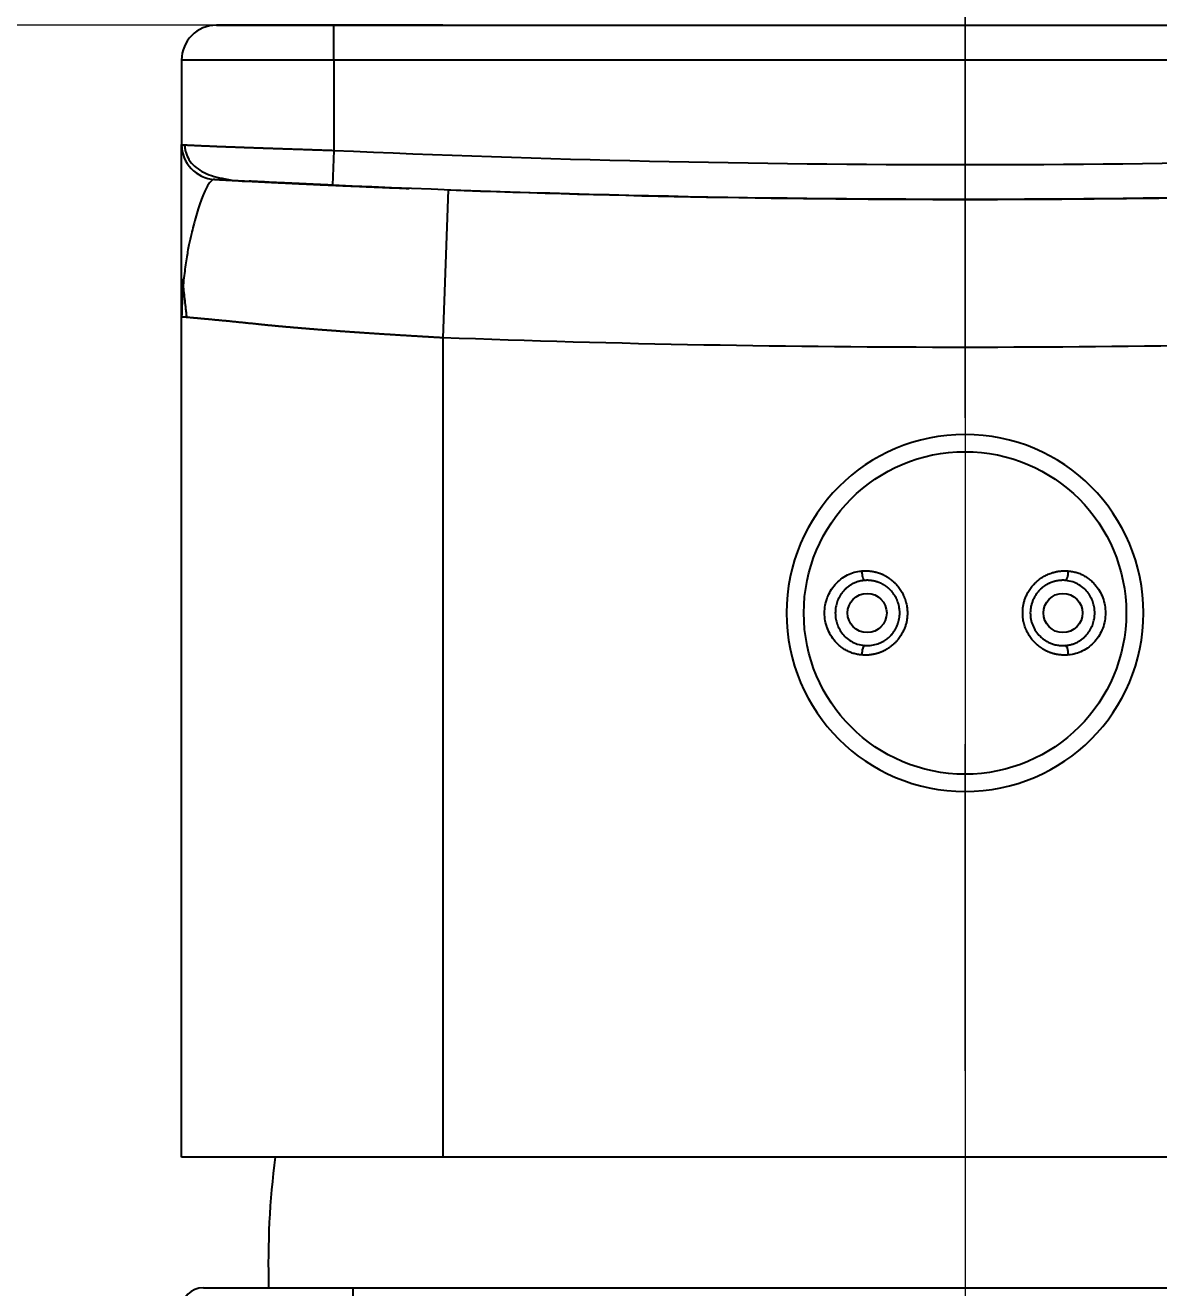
# Model space of a CAD drawing. Extents: x 1481 to 3160, y 4681 to 5260.
# Drawn here: x 1703.04 to 1729.09, y 5035.91 to 5064.91 of the extents above; entities that cross this region are included whole.
import ezdxf

# ---------------------------------------------------------------- set-up
doc = ezdxf.new("R2010")
doc.units = 0
doc.header["$LTSCALE"] = 30
doc.header["$MEASUREMENT"] = 0
doc.header["$PDMODE"] = 3
doc.header["$PDSIZE"] = -10
doc.linetypes.add('CENTER', pattern=[2, 1.25, -0.25, 0.25, -0.25])
doc.layers.get('0').update_dxf_attribs({"linetype": 'CONTINUOUS'})
doc.layers.get('DEFPOINTS').update_dxf_attribs({"linetype": 'CONTINUOUS'})
doc.layers.add('\\M+5B3DF\\M+5B4E7\\M+5CFDF', color=3, linetype='CONTINUOUS', lineweight=9)
doc.layers.add('BODY', color=7, linetype='CONTINUOUS')
doc.styles.add('Daelim Dimension', font='NanumGothic.ttf')
doc.dimstyles.new('DEFAULT', dxfattribs={"dimscale": 2, "dimtxt": 2, "dimasz": 2, "dimexe": 0, "dimexo": 2, "dimgap": 1, "dimtad": 1, "dimdec": 1, "dimzin": 9, "dimdsep": 46, "dimtxsty": 'Daelim Dimension', "dimcen": 0.5, "dimclrd": 252, "dimclre": 252, "dimclrt": 3, "dimadec": 1, "dimazin": 0, "dimtfac": 1, "dimtdec": 1, "dimtix": 1, "dimtmove": 0, "dimatfit": 3, "dimfxl": 0, "dimtolj": 1, "dimtzin": 1, "dimlwd": 9, "dimlwe": 9, "dimarcsym": 0})

# ---------------------------------------------------------------- blocks, each defined once
blk = doc.blocks.new('*D3')
at = {"color": 5, "lineweight": 9, "ltscale": 0.5}
for p, q in [((1720.637, 5064.907), (1675.443, 5064.907)), ((1677.443, 5060.907), (1677.443, 4918.907)), ((1698.137, 4914.907), (1675.443, 4914.907))]:
    blk.add_line(p, q, dxfattribs=at)
at = {"color": 5, "ltscale": 0.5}
for points in [[(1676.776, 5060.907), (1678.11, 5060.907), (1677.443, 5064.907)], [(1676.776, 4918.907), (1678.11, 4918.907), (1677.443, 4914.907)]]:
    blk.add_solid(points, dxfattribs=at)
at = {"layer": 'DEFPOINTS', "color": 0, "ltscale": 0.5}
for p in [(1724.637, 5064.907), (1677.443, 4914.907), (1702.137, 4914.907)]:
    blk.add_point(p, dxfattribs=at)
at = {"color": 7, "ltscale": 0.5, "insert": (1670.014, 4989.907), "char_height": 10, "attachment_point": 5, "rotation": 90, "style": 'Daelim Dimension'}
blk.add_mtext('\\A1;150', dxfattribs=at)

msp = doc.modelspace()

# ---------------------------------------------------------------- linework, layer by layer
at = {"layer": '\\M+5B3DF\\M+5B4E7\\M+5CFDF', "color": 0, "lineweight": -3}
for p, q in [((1712.637, 5064.907), (1707.437, 5064.907)), ((1707.437, 5064.907), (1710.137, 5064.907)), ((1707.437, 5064.907), (1707.437, 5064.907)), ((1710.137, 5064.907), (1739.137, 5064.907)), ((1710.137, 5064.107), (1710.137, 5064.907)), ((1706.637, 5064.107), (1706.637, 5062.165)), ((1710.137, 5064.107), (1706.637, 5064.107)), ((1706.637, 5064.107), (1706.637, 5064.107)), ((1739.137, 5064.107), (1710.137, 5064.107)), ((1710.137, 5064.107), (1710.137, 5062.032)), ((1710.137, 5062.032), (1710.101, 5061.233)), ((1712.761, 5061.125), (1712.637, 5057.727)), ((1706.637, 5038.907), (1706.637, 5058.207)), ((1712.637, 5057.727), (1712.637, 5038.907)), ((1712.637, 5038.907), (1706.637, 5038.907)), ((1736.637, 5038.907), (1712.637, 5038.907)), ((1707.137, 5035.907), (1710.576, 5035.907)), ((1710.576, 5035.907), (1724.637, 5035.907)), ((1724.637, 5035.907), (1738.698, 5035.907))]:
    msp.add_line(p, q, dxfattribs=at)
at = {"layer": '\\M+5B3DF\\M+5B4E7\\M+5CFDF', "color": 0, "lineweight": -3, "extrusion": (0, 0, -1)}
msp.add_circle((-1724.637, 5051.407), 4.1, dxfattribs=at)
at = {"layer": '\\M+5B3DF\\M+5B4E7\\M+5CFDF', "color": 0, "lineweight": -3}
for centre, radius in [((1724.637, 5051.407), 3.704), ((1722.387, 5051.407), 0.45), ((1726.887, 5051.407), 0.45)]:
    msp.add_circle(centre, radius, dxfattribs=at)
for centre, radius, start, end in [((1707.437, 5064.107), 0.8, 90, 180), ((1707.437, 5064.107), 0.8, 90, 180), ((1707.437, 5062.165), 0.8, 180, 266.9518), ((1724.637, 5385.157), 323.45, 267.43062, 272.56938), ((1724.637, 5385.157), 324.25, 267.9011, 272.0989), ((1727.629, 5036.466), 19, 172.6179, 181.6855), ((1707.137, 5035.407), 0.5, 90, 180)]:
    msp.add_arc(centre, radius, start, end, dxfattribs=at)
at = {"layer": '\\M+5B3DF\\M+5B4E7\\M+5CFDF', "color": 0, "lineweight": -3, "extrusion": (0, 0, -1)}
for radius, start, end in [(324.25, 267.43062, 272.56938), (327.65, 267.9011, 272.0989)]:
    msp.add_arc((-1724.637, 5385.157), radius, start, end, dxfattribs=at)
at = {"layer": '\\M+5B3DF\\M+5B4E7\\M+5CFDF', "color": 0, "lineweight": -3}
for centre, major_axis, ratio, start_param, end_param in [((1722.305, 5052.354), (0.017, -0.199), 0.21058, 4.605324, 6.283185), ((1726.969, 5052.354), (0.017, 0.199), 0.21058, 3.141593, 4.819454), ((1722.305, 5050.461), (-0.017, -0.199), 0.21058, 3.141593, 4.819454), ((1726.969, 5050.461), (-0.017, 0.199), 0.21058, 4.605324, 6.283185), ((1710.576, 5035.407), (0, 0.5), 0.017452, 0, 1.570796)]:
    msp.add_ellipse(centre, major_axis=major_axis, ratio=ratio, start_param=start_param, end_param=end_param, dxfattribs=at)
for points, knots in [([(1706.637, 5062.165), (1706.637, 5062.165), (1706.637, 5062.165), (1706.637, 5062.165), (1706.638, 5062.165), (1706.638, 5062.165), (1706.639, 5062.165), (1706.64, 5062.164), (1706.642, 5062.164), (1706.643, 5062.164), (1706.645, 5062.164), (1706.647, 5062.164), (1706.649, 5062.164), (1706.652, 5062.164), (1706.654, 5062.163), (1706.657, 5062.163), (1706.661, 5062.163), (1706.664, 5062.163), (1706.668, 5062.163), (1706.672, 5062.162), (1706.676, 5062.162), (1706.681, 5062.162), (1706.686, 5062.161), (1706.691, 5062.161), (1706.697, 5062.161), (1706.701, 5062.16), (1706.704, 5062.16), (1706.705, 5062.16)], [0, 0, 0, 0, 0.036911, 0.074181, 0.11181, 0.149797, 0.188144, 0.22685, 0.265915, 0.305338, 0.345121, 0.385263, 0.425764, 0.466623, 0.507842, 0.54942, 0.591357, 0.633653, 0.676309, 0.719323, 0.762696, 0.806429, 0.850521, 0.894971, 0.939781, 0.98495, 1, 1, 1, 1]), ([(1706.637, 5058.207), (1706.637, 5059.189), (1706.637, 5060.166), (1706.637, 5061.645), (1706.637, 5062.165), (1706.637, 5062.165)], [0, 0, 0, 0, 0.500054, 0.500054, 1, 1, 1, 1]), ([(1706.705, 5062.16), (1706.706, 5062.16), (1706.709, 5062.16), (1706.715, 5062.16), (1706.722, 5062.159), (1706.729, 5062.159), (1706.737, 5062.158), (1706.745, 5062.158), (1706.753, 5062.157), (1706.762, 5062.157), (1706.771, 5062.156), (1706.78, 5062.156), (1706.79, 5062.155), (1706.8, 5062.155), (1706.81, 5062.154), (1706.821, 5062.154), (1706.833, 5062.153), (1706.844, 5062.153), (1706.856, 5062.152), (1706.869, 5062.151), (1706.882, 5062.151), (1706.895, 5062.15), (1706.909, 5062.149), (1706.924, 5062.149), (1706.938, 5062.148), (1706.954, 5062.147), (1706.969, 5062.146), (1706.985, 5062.146), (1707.002, 5062.145), (1707.019, 5062.144), (1707.037, 5062.143), (1707.055, 5062.143), (1707.073, 5062.142), (1707.093, 5062.141), (1707.112, 5062.14), (1707.132, 5062.139), (1707.153, 5062.138), (1707.174, 5062.137), (1707.196, 5062.136), (1707.218, 5062.135), (1707.24, 5062.135), (1707.264, 5062.134), (1707.287, 5062.133), (1707.312, 5062.132), (1707.337, 5062.131), (1707.362, 5062.13), (1707.388, 5062.129), (1707.415, 5062.127), (1707.442, 5062.126), (1707.469, 5062.125), (1707.497, 5062.124), (1707.526, 5062.123), (1707.556, 5062.122), (1707.585, 5062.121), (1707.616, 5062.12), (1707.647, 5062.118), (1707.679, 5062.117), (1707.711, 5062.116), (1707.744, 5062.115), (1707.777, 5062.114), (1707.811, 5062.112), (1707.846, 5062.111), (1707.881, 5062.11), (1707.917, 5062.108), (1707.953, 5062.107), (1707.99, 5062.106), (1708.027, 5062.104), (1708.065, 5062.103), (1708.104, 5062.102), (1708.143, 5062.1), (1708.183, 5062.099), (1708.223, 5062.098), (1708.264, 5062.096), (1708.306, 5062.095), (1708.348, 5062.093), (1708.391, 5062.092), (1708.434, 5062.09), (1708.478, 5062.089), (1708.522, 5062.087), (1708.567, 5062.086), (1708.612, 5062.084), (1708.658, 5062.082), (1708.705, 5062.081), (1708.752, 5062.079), (1708.8, 5062.078), (1708.848, 5062.076), (1708.896, 5062.074), (1708.946, 5062.073), (1708.995, 5062.071), (1709.045, 5062.069), (1709.096, 5062.068), (1709.147, 5062.066), (1709.199, 5062.064), (1709.251, 5062.062), (1709.303, 5062.061), (1709.356, 5062.059), (1709.409, 5062.057), (1709.463, 5062.055), (1709.517, 5062.053), (1709.572, 5062.052), (1709.627, 5062.05), (1709.682, 5062.048), (1709.738, 5062.046), (1709.794, 5062.044), (1709.851, 5062.042), (1709.907, 5062.04), (1709.964, 5062.038), (1710.022, 5062.036), (1710.079, 5062.034), (1710.118, 5062.033), (1710.137, 5062.032)], [0, 0, 0, 0, 0.004368, 0.010944, 0.017571, 0.02425, 0.03098, 0.037762, 0.044595, 0.05148, 0.058417, 0.065404, 0.072443, 0.079534, 0.086676, 0.09387, 0.101115, 0.108412, 0.11576, 0.123159, 0.13061, 0.138113, 0.145667, 0.153272, 0.160929, 0.168638, 0.176398, 0.184209, 0.192072, 0.199987, 0.207953, 0.21597, 0.224039, 0.232159, 0.240331, 0.248555, 0.256829, 0.265156, 0.273534, 0.281963, 0.290444, 0.298976, 0.30756, 0.316195, 0.324882, 0.33362, 0.34241, 0.351252, 0.360144, 0.369089, 0.378084, 0.387132, 0.396231, 0.405381, 0.414583, 0.423836, 0.433141, 0.442497, 0.451905, 0.461364, 0.470875, 0.480437, 0.490051, 0.499716, 0.509433, 0.519202, 0.529021, 0.538893, 0.548816, 0.55879, 0.568816, 0.578893, 0.589022, 0.599202, 0.609434, 0.619718, 0.630053, 0.640439, 0.650877, 0.661366, 0.671907, 0.6825, 0.693143, 0.703839, 0.714586, 0.725384, 0.736234, 0.747136, 0.758089, 0.769093, 0.780149, 0.791257, 0.802416, 0.813626, 0.824888, 0.836202, 0.847567, 0.858983, 0.870451, 0.881971, 0.893542, 0.905165, 0.916839, 0.928564, 0.940342, 0.95217, 0.96405, 0.975982, 0.987965, 1, 1, 1, 1]), ([(1706.706, 5062.162), (1706.706, 5062.132), (1706.71, 5062.073), (1706.737, 5061.953), (1706.806, 5061.806), (1706.935, 5061.658), (1707.181, 5061.488), (1707.591, 5061.372), (1707.969, 5061.324), (1708.187, 5061.325)], [0, 0, 0, 0, 0.038381, 0.078447, 0.166437, 0.268466, 0.385885, 0.66519, 1, 1, 1, 1]), ([(1707.397, 5061.366), (1707.395, 5061.366), (1707.388, 5061.366), (1707.379, 5061.366), (1707.362, 5061.361), (1707.329, 5061.344), (1707.259, 5061.272), (1707.156, 5061.081), (1707.029, 5060.742), (1706.935, 5060.4), (1706.858, 5060.098), (1706.801, 5059.848), (1706.744, 5059.53), (1706.692, 5059.144), (1706.649, 5058.692), (1706.641, 5058.374), (1706.637, 5058.207)], [0, 0, 0, 0, 0.004064, 0.015296, 0.030993, 0.062296, 0.124672, 0.249244, 0.369542, 0.499412, 0.551454, 0.617128, 0.695558, 0.785888, 0.887458, 1, 1, 1, 1]), ([(1707.394, 5061.366), (1707.408, 5061.365), (1707.435, 5061.364), (1707.476, 5061.362), (1707.516, 5061.359), (1707.557, 5061.357), (1707.598, 5061.355), (1707.639, 5061.353), (1707.68, 5061.351), (1707.721, 5061.349), (1707.762, 5061.346), (1707.804, 5061.344), (1707.845, 5061.342), (1707.886, 5061.34), (1707.928, 5061.338), (1707.97, 5061.336), (1708.011, 5061.334), (1708.053, 5061.331), (1708.095, 5061.329), (1708.137, 5061.327), (1708.179, 5061.325), (1708.221, 5061.323), (1708.263, 5061.321), (1708.305, 5061.319), (1708.347, 5061.317), (1708.39, 5061.314), (1708.432, 5061.312), (1708.475, 5061.31), (1708.517, 5061.308), (1708.56, 5061.306), (1708.603, 5061.304), (1708.645, 5061.302), (1708.688, 5061.3), (1708.731, 5061.297), (1708.774, 5061.295), (1708.817, 5061.293), (1708.861, 5061.291), (1708.904, 5061.289), (1708.947, 5061.287), (1708.991, 5061.285), (1709.034, 5061.283), (1709.078, 5061.281), (1709.121, 5061.279), (1709.165, 5061.276), (1709.209, 5061.274), (1709.253, 5061.272), (1709.297, 5061.27), (1709.341, 5061.268), (1709.385, 5061.266), (1709.429, 5061.264), (1709.473, 5061.262), (1709.518, 5061.26), (1709.562, 5061.258), (1709.606, 5061.256), (1709.651, 5061.254), (1709.696, 5061.251), (1709.74, 5061.249), (1709.785, 5061.247), (1709.83, 5061.245), (1709.875, 5061.243), (1709.92, 5061.241), (1709.965, 5061.239), (1710.01, 5061.237), (1710.056, 5061.235), (1710.101, 5061.233), (1710.146, 5061.231), (1710.192, 5061.229), (1710.237, 5061.227), (1710.283, 5061.225), (1710.329, 5061.223), (1710.374, 5061.221), (1710.42, 5061.219), (1710.466, 5061.217), (1710.512, 5061.215), (1710.558, 5061.213), (1710.605, 5061.211), (1710.651, 5061.209), (1710.697, 5061.207), (1710.744, 5061.205), (1710.79, 5061.203), (1710.837, 5061.201), (1710.883, 5061.199), (1710.93, 5061.197), (1710.977, 5061.195), (1711.024, 5061.193), (1711.071, 5061.191), (1711.118, 5061.189), (1711.165, 5061.187), (1711.212, 5061.185), (1711.259, 5061.183), (1711.306, 5061.181), (1711.354, 5061.179), (1711.401, 5061.177), (1711.449, 5061.175), (1711.496, 5061.173), (1711.544, 5061.172), (1711.592, 5061.17), (1711.64, 5061.168), (1711.688, 5061.166), (1711.736, 5061.164), (1711.784, 5061.162), (1711.827, 5061.16), (1711.855, 5061.159), (1711.867, 5061.159)], [0, 0, 0, 0, 0.010296, 0.020576, 0.030839, 0.041088, 0.051321, 0.061538, 0.071741, 0.08193, 0.092104, 0.102263, 0.112409, 0.122542, 0.132661, 0.142767, 0.15286, 0.162941, 0.173009, 0.183065, 0.193109, 0.203142, 0.213164, 0.223175, 0.233175, 0.243164, 0.253143, 0.263113, 0.273072, 0.283023, 0.292964, 0.302896, 0.31282, 0.322735, 0.332643, 0.342543, 0.352435, 0.36232, 0.372198, 0.382069, 0.391934, 0.401793, 0.411646, 0.421494, 0.431336, 0.441173, 0.451006, 0.460834, 0.470658, 0.480478, 0.490294, 0.500108, 0.509918, 0.519725, 0.52953, 0.539333, 0.549134, 0.558933, 0.568731, 0.578528, 0.588324, 0.59812, 0.607915, 0.617711, 0.627507, 0.637304, 0.647101, 0.6569, 0.6667, 0.676502, 0.686306, 0.696113, 0.705922, 0.715734, 0.725549, 0.735367, 0.74519, 0.755016, 0.764847, 0.774682, 0.784523, 0.794368, 0.804219, 0.814076, 0.823938, 0.833807, 0.843682, 0.853564, 0.863454, 0.87335, 0.883255, 0.893167, 0.903087, 0.913016, 0.922954, 0.932901, 0.942857, 0.952822, 0.962797, 0.972783, 0.982779, 0.992785, 1, 1, 1, 1]), ([(1710.101, 5061.233), (1710.092, 5061.233), (1710.074, 5061.234), (1710.048, 5061.235), (1710.021, 5061.237), (1709.995, 5061.238), (1709.968, 5061.239), (1709.942, 5061.24), (1709.915, 5061.241), (1709.889, 5061.243), (1709.863, 5061.244), (1709.836, 5061.245), (1709.81, 5061.246), (1709.784, 5061.247), (1709.758, 5061.249), (1709.731, 5061.25), (1709.705, 5061.251), (1709.679, 5061.252), (1709.653, 5061.253), (1709.627, 5061.255), (1709.601, 5061.256), (1709.575, 5061.257), (1709.549, 5061.258), (1709.523, 5061.259), (1709.497, 5061.261), (1709.472, 5061.262), (1709.446, 5061.263), (1709.42, 5061.264), (1709.394, 5061.266), (1709.369, 5061.267), (1709.343, 5061.268), (1709.318, 5061.269), (1709.292, 5061.27), (1709.266, 5061.272), (1709.241, 5061.273), (1709.215, 5061.274), (1709.19, 5061.275), (1709.165, 5061.276), (1709.139, 5061.278), (1709.114, 5061.279), (1709.089, 5061.28), (1708.989, 5061.285), (1708.82, 5061.293), (1708.592, 5061.304), (1708.38, 5061.315), (1708.25, 5061.321), (1708.188, 5061.325)], [0, 0, 0, 0, 0.012545, 0.025075, 0.037591, 0.050094, 0.062585, 0.075065, 0.087536, 0.099999, 0.112456, 0.124906, 0.137353, 0.149796, 0.162237, 0.174678, 0.187119, 0.199563, 0.212009, 0.22446, 0.236916, 0.249379, 0.26185, 0.274331, 0.286822, 0.299324, 0.31184, 0.32437, 0.336915, 0.349477, 0.362057, 0.374655, 0.387274, 0.399915, 0.412578, 0.425265, 0.437976, 0.450714, 0.46348, 0.476273, 0.489096, 0.50195, 0.628188, 0.752484, 0.876022, 1, 1, 1, 1]), ([(1706.747, 5058.197), (1706.744, 5058.197), (1706.737, 5058.198), (1706.725, 5058.199), (1706.713, 5058.2), (1706.702, 5058.201), (1706.692, 5058.202), (1706.682, 5058.203), (1706.674, 5058.204), (1706.666, 5058.204), (1706.659, 5058.205), (1706.653, 5058.205), (1706.648, 5058.206), (1706.644, 5058.206), (1706.641, 5058.206), (1706.639, 5058.207), (1706.637, 5058.207), (1706.637, 5058.207), (1706.637, 5058.207)], [0, 0, 0, 0, 0.0405, 0.103932, 0.167441, 0.231025, 0.294686, 0.358423, 0.422236, 0.486125, 0.550091, 0.614134, 0.678253, 0.742449, 0.806721, 0.871071, 0.935497, 1, 1, 1, 1]), ([(1712.637, 5057.727), (1712.624, 5057.728), (1712.597, 5057.729), (1712.558, 5057.731), (1712.518, 5057.734), (1712.479, 5057.736), (1712.439, 5057.738), (1712.4, 5057.741), (1712.36, 5057.743), (1712.321, 5057.745), (1712.281, 5057.748), (1712.242, 5057.75), (1712.202, 5057.752), (1712.163, 5057.755), (1712.123, 5057.757), (1712.084, 5057.759), (1712.045, 5057.762), (1712.005, 5057.764), (1711.966, 5057.766), (1711.927, 5057.769), (1711.888, 5057.771), (1711.848, 5057.773), (1711.809, 5057.776), (1711.77, 5057.778), (1711.731, 5057.781), (1711.692, 5057.783), (1711.653, 5057.785), (1711.614, 5057.788), (1711.575, 5057.79), (1711.536, 5057.793), (1711.497, 5057.795), (1711.458, 5057.798), (1711.42, 5057.8), (1711.381, 5057.802), (1711.342, 5057.805), (1711.304, 5057.807), (1711.265, 5057.81), (1711.227, 5057.812), (1711.188, 5057.815), (1711.15, 5057.817), (1711.112, 5057.82), (1711.073, 5057.822), (1711.035, 5057.825), (1710.997, 5057.827), (1710.959, 5057.83), (1710.921, 5057.832), (1710.883, 5057.835), (1710.845, 5057.837), (1710.808, 5057.84), (1710.77, 5057.842), (1710.733, 5057.845), (1710.695, 5057.848), (1710.658, 5057.85), (1710.62, 5057.853), (1710.583, 5057.855), (1710.546, 5057.858), (1710.509, 5057.86), (1710.472, 5057.863), (1710.435, 5057.866), (1710.399, 5057.868), (1710.362, 5057.871), (1710.325, 5057.873), (1710.289, 5057.876), (1710.253, 5057.879), (1710.216, 5057.881), (1710.18, 5057.884), (1710.144, 5057.887), (1710.108, 5057.889), (1710.072, 5057.892), (1710.037, 5057.895), (1710.001, 5057.897), (1709.966, 5057.9), (1709.93, 5057.903), (1709.895, 5057.905), (1709.86, 5057.908), (1709.825, 5057.911), (1709.79, 5057.913), (1709.755, 5057.916), (1709.721, 5057.919), (1709.686, 5057.921), (1709.652, 5057.924), (1709.617, 5057.927), (1709.583, 5057.93), (1709.549, 5057.932), (1709.515, 5057.935), (1709.482, 5057.938), (1709.448, 5057.941), (1709.415, 5057.943), (1709.381, 5057.946), (1709.348, 5057.949), (1709.315, 5057.952), (1709.282, 5057.955), (1709.25, 5057.957), (1709.217, 5057.96), (1709.185, 5057.963), (1709.152, 5057.966), (1709.12, 5057.969), (1709.088, 5057.971), (1709.056, 5057.974), (1709.025, 5057.977), (1708.993, 5057.98), (1708.962, 5057.983), (1708.931, 5057.986), (1708.9, 5057.988), (1708.869, 5057.991), (1708.838, 5057.994), (1708.808, 5057.997), (1708.777, 5058), (1708.747, 5058.003), (1708.717, 5058.006), (1708.687, 5058.009), (1708.657, 5058.011), (1708.628, 5058.014), (1708.598, 5058.017), (1708.569, 5058.02), (1708.54, 5058.023), (1708.511, 5058.026), (1708.483, 5058.029), (1708.454, 5058.032), (1708.426, 5058.035), (1708.391, 5058.038), (1708.35, 5058.043), (1708.302, 5058.048), (1708.255, 5058.053), (1708.208, 5058.058), (1708.162, 5058.062), (1708.116, 5058.067), (1708.071, 5058.072), (1708.026, 5058.076), (1707.982, 5058.081), (1707.939, 5058.085), (1707.896, 5058.089), (1707.853, 5058.094), (1707.812, 5058.098), (1707.771, 5058.102), (1707.73, 5058.106), (1707.69, 5058.11), (1707.651, 5058.114), (1707.612, 5058.117), (1707.574, 5058.121), (1707.537, 5058.125), (1707.5, 5058.128), (1707.464, 5058.132), (1707.429, 5058.135), (1707.394, 5058.138), (1707.36, 5058.142), (1707.327, 5058.145), (1707.294, 5058.148), (1707.262, 5058.151), (1707.231, 5058.154), (1707.2, 5058.156), (1707.171, 5058.159), (1707.142, 5058.162), (1707.113, 5058.164), (1707.086, 5058.167), (1707.059, 5058.169), (1707.033, 5058.172), (1707.008, 5058.174), (1706.983, 5058.176), (1706.959, 5058.178), (1706.937, 5058.18), (1706.914, 5058.182), (1706.893, 5058.184), (1706.873, 5058.186), (1706.853, 5058.188), (1706.834, 5058.19), (1706.816, 5058.191), (1706.799, 5058.193), (1706.782, 5058.194), (1706.767, 5058.195), (1706.755, 5058.196), (1706.749, 5058.197), (1706.747, 5058.197)], [0, 0, 0, 0, 0.00478, 0.00956, 0.01434, 0.01912, 0.023901, 0.028681, 0.033461, 0.038242, 0.043022, 0.047803, 0.052584, 0.057364, 0.062145, 0.066926, 0.071707, 0.076488, 0.081269, 0.08605, 0.090831, 0.095612, 0.100394, 0.105175, 0.109956, 0.114738, 0.11952, 0.124301, 0.129083, 0.133865, 0.138647, 0.143428, 0.14821, 0.152992, 0.157775, 0.162557, 0.167339, 0.172121, 0.176904, 0.181686, 0.186469, 0.191251, 0.196034, 0.200817, 0.205599, 0.210382, 0.215165, 0.219948, 0.224731, 0.229515, 0.234298, 0.239081, 0.243864, 0.248648, 0.253431, 0.258215, 0.262998, 0.267782, 0.272566, 0.27735, 0.282134, 0.286918, 0.291702, 0.296486, 0.30127, 0.306054, 0.310839, 0.315623, 0.320408, 0.325192, 0.329977, 0.334761, 0.339546, 0.344331, 0.349116, 0.353901, 0.358686, 0.363471, 0.368256, 0.373042, 0.377827, 0.382612, 0.387398, 0.392183, 0.396969, 0.401755, 0.406541, 0.411326, 0.416112, 0.420898, 0.425684, 0.43047, 0.435257, 0.440043, 0.444829, 0.449616, 0.454402, 0.459189, 0.463976, 0.468762, 0.473549, 0.478336, 0.483123, 0.48791, 0.492697, 0.497484, 0.502272, 0.507059, 0.511846, 0.516634, 0.521421, 0.526209, 0.530997, 0.535784, 0.540572, 0.54536, 0.550148, 0.554936, 0.559725, 0.564513, 0.569301, 0.577602, 0.585912, 0.594233, 0.602564, 0.610905, 0.619255, 0.627616, 0.635987, 0.644368, 0.652759, 0.661161, 0.669572, 0.677993, 0.686425, 0.694867, 0.703319, 0.711781, 0.720253, 0.728736, 0.737229, 0.745732, 0.754245, 0.762769, 0.771302, 0.779846, 0.788401, 0.796965, 0.80554, 0.814126, 0.822721, 0.831327, 0.839944, 0.84857, 0.857207, 0.865855, 0.874512, 0.883181, 0.891859, 0.900548, 0.909248, 0.917958, 0.926678, 0.935409, 0.944151, 0.952903, 0.961665, 0.970438, 0.979221, 0.988015, 0.99682, 1, 1, 1, 1]), ([(1722.261, 5050.443), (1722.229, 5050.447), (1722.164, 5050.454), (1722.069, 5050.478), (1721.978, 5050.512), (1721.889, 5050.556), (1721.805, 5050.612), (1721.726, 5050.678), (1721.595, 5050.812), (1721.452, 5051.05), (1721.39, 5051.406), (1721.452, 5051.763), (1721.608, 5052.024), (1721.78, 5052.188), (1721.93, 5052.284), (1722.092, 5052.348), (1722.205, 5052.363), (1722.261, 5052.371)], [0, 0, 0, 0, 0.035252, 0.070186, 0.1051, 0.140302, 0.1761, 0.212786, 0.250634, 0.375059, 0.499857, 0.62489, 0.749204, 0.814766, 0.877352, 0.938546, 1, 1, 1, 1]), ([(1722.322, 5052.154), (1722.295, 5052.151), (1722.24, 5052.144), (1722.162, 5052.123), (1722.088, 5052.094), (1722.019, 5052.058), (1721.956, 5052.016), (1721.9, 5051.969), (1721.849, 5051.918), (1721.805, 5051.864), (1721.767, 5051.808), (1721.736, 5051.75), (1721.71, 5051.692), (1721.689, 5051.633), (1721.674, 5051.575), (1721.664, 5051.518), (1721.658, 5051.462), (1721.656, 5051.388), (1721.662, 5051.293), (1721.688, 5051.177), (1721.735, 5051.06), (1721.804, 5050.946), (1721.899, 5050.84), (1722.019, 5050.752), (1722.162, 5050.685), (1722.268, 5050.668), (1722.322, 5050.66)], [0, 0, 0, 0, 0.038079, 0.075268, 0.111549, 0.146908, 0.18134, 0.214842, 0.247416, 0.279068, 0.309807, 0.339645, 0.368595, 0.396671, 0.42389, 0.450267, 0.47582, 0.500565, 0.550824, 0.604357, 0.661293, 0.721752, 0.785828, 0.853575, 0.924993, 1, 1, 1, 1]), ([(1722.261, 5052.371), (1722.267, 5052.372), (1722.278, 5052.373), (1722.295, 5052.374), (1722.312, 5052.374), (1722.328, 5052.375), (1722.344, 5052.375), (1722.361, 5052.375), (1722.377, 5052.375), (1722.392, 5052.374), (1722.408, 5052.374), (1722.423, 5052.373), (1722.439, 5052.372), (1722.454, 5052.37), (1722.469, 5052.368), (1722.484, 5052.367), (1722.499, 5052.365), (1722.513, 5052.362), (1722.527, 5052.36), (1722.542, 5052.357), (1722.556, 5052.354), (1722.57, 5052.351), (1722.583, 5052.348), (1722.597, 5052.344), (1722.61, 5052.341), (1722.624, 5052.337), (1722.637, 5052.333), (1722.65, 5052.329), (1722.663, 5052.324), (1722.675, 5052.32), (1722.688, 5052.315), (1722.7, 5052.31), (1722.713, 5052.305), (1722.725, 5052.3), (1722.737, 5052.295), (1722.749, 5052.29), (1722.76, 5052.284), (1722.772, 5052.278), (1722.783, 5052.272), (1722.795, 5052.267), (1722.806, 5052.26), (1722.817, 5052.254), (1722.828, 5052.248), (1722.838, 5052.241), (1722.849, 5052.235), (1722.86, 5052.228), (1722.87, 5052.221), (1722.88, 5052.215), (1722.89, 5052.208), (1722.9, 5052.2), (1722.91, 5052.193), (1722.92, 5052.186), (1722.93, 5052.179), (1722.939, 5052.171), (1722.949, 5052.164), (1722.958, 5052.156), (1722.967, 5052.148), (1722.977, 5052.14), (1722.986, 5052.132), (1723.007, 5052.113), (1723.039, 5052.082), (1723.08, 5052.038), (1723.116, 5051.993), (1723.149, 5051.946), (1723.179, 5051.899), (1723.206, 5051.85), (1723.23, 5051.799), (1723.252, 5051.746), (1723.272, 5051.69), (1723.287, 5051.635), (1723.299, 5051.58), (1723.307, 5051.523), (1723.312, 5051.466), (1723.313, 5051.4), (1723.311, 5051.326), (1723.301, 5051.246), (1723.285, 5051.168), (1723.261, 5051.09), (1723.234, 5051.023), (1723.206, 5050.964), (1723.179, 5050.916), (1723.15, 5050.869), (1723.117, 5050.822), (1723.08, 5050.777), (1723.039, 5050.732), (1723.004, 5050.698), (1722.977, 5050.674), (1722.958, 5050.658), (1722.94, 5050.643), (1722.92, 5050.628), (1722.901, 5050.614), (1722.881, 5050.6), (1722.86, 5050.586), (1722.839, 5050.573), (1722.817, 5050.56), (1722.795, 5050.548), (1722.772, 5050.536), (1722.749, 5050.525), (1722.725, 5050.514), (1722.701, 5050.504), (1722.676, 5050.494), (1722.65, 5050.485), (1722.624, 5050.477), (1722.597, 5050.47), (1722.57, 5050.463), (1722.542, 5050.457), (1722.513, 5050.452), (1722.484, 5050.447), (1722.454, 5050.444), (1722.424, 5050.441), (1722.392, 5050.44), (1722.361, 5050.439), (1722.328, 5050.439), (1722.295, 5050.44), (1722.273, 5050.442), (1722.261, 5050.443)], [0, 0, 0, 0, 0.005346, 0.010637, 0.015873, 0.021055, 0.026185, 0.031264, 0.036293, 0.041273, 0.046205, 0.051091, 0.055931, 0.060727, 0.06548, 0.070191, 0.074861, 0.079491, 0.084082, 0.088636, 0.093152, 0.097633, 0.102079, 0.106492, 0.110872, 0.11522, 0.119537, 0.123824, 0.128083, 0.132314, 0.136517, 0.140695, 0.144847, 0.148974, 0.153079, 0.15716, 0.161219, 0.165257, 0.169275, 0.173273, 0.177252, 0.181213, 0.185157, 0.189083, 0.192994, 0.196889, 0.200769, 0.204635, 0.208488, 0.212327, 0.216154, 0.219969, 0.223772, 0.227565, 0.231347, 0.235119, 0.238882, 0.242636, 0.246381, 0.250118, 0.269378, 0.288029, 0.306153, 0.323832, 0.341151, 0.358197, 0.375059, 0.393697, 0.411719, 0.429314, 0.446693, 0.464087, 0.481742, 0.499908, 0.5252, 0.549688, 0.574052, 0.598926, 0.624861, 0.641665, 0.658671, 0.67597, 0.69365, 0.711794, 0.730485, 0.749804, 0.757271, 0.764774, 0.772316, 0.7799, 0.78753, 0.795212, 0.80295, 0.810748, 0.818612, 0.826547, 0.834558, 0.842653, 0.850837, 0.859117, 0.8675, 0.875992, 0.884601, 0.893335, 0.902201, 0.911208, 0.920363, 0.929675, 0.939153, 0.948805, 0.958641, 0.968669, 0.978898, 0.989339, 1, 1, 1, 1]), ([(1722.322, 5050.66), (1722.326, 5050.66), (1722.338, 5050.659), (1722.359, 5050.657), (1722.426, 5050.656), (1722.531, 5050.666), (1722.66, 5050.705), (1722.768, 5050.758), (1722.855, 5050.818), (1722.921, 5050.878), (1722.972, 5050.936), (1723.014, 5050.993), (1723.049, 5051.053), (1723.079, 5051.115), (1723.103, 5051.179), (1723.12, 5051.245), (1723.132, 5051.31), (1723.137, 5051.376), (1723.137, 5051.458), (1723.125, 5051.558), (1723.092, 5051.673), (1723.039, 5051.784), (1722.968, 5051.887), (1722.905, 5051.951), (1722.866, 5051.984), (1722.856, 5051.993), (1722.845, 5052.001), (1722.833, 5052.01), (1722.821, 5052.019), (1722.808, 5052.028), (1722.794, 5052.037), (1722.78, 5052.046), (1722.765, 5052.055), (1722.75, 5052.063), (1722.734, 5052.072), (1722.717, 5052.081), (1722.699, 5052.089), (1722.681, 5052.097), (1722.662, 5052.105), (1722.642, 5052.113), (1722.621, 5052.12), (1722.6, 5052.126), (1722.578, 5052.132), (1722.556, 5052.138), (1722.532, 5052.143), (1722.508, 5052.147), (1722.483, 5052.151), (1722.458, 5052.154), (1722.432, 5052.156), (1722.405, 5052.157), (1722.378, 5052.157), (1722.35, 5052.156), (1722.332, 5052.155), (1722.322, 5052.154)], [0, 0, 0, 0, 0.005004, 0.013846, 0.026525, 0.08721, 0.141897, 0.19059, 0.233294, 0.270022, 0.298538, 0.32666, 0.3544, 0.38177, 0.408782, 0.43545, 0.461787, 0.487807, 0.513525, 0.559332, 0.606462, 0.654992, 0.704992, 0.756525, 0.761731, 0.767164, 0.772825, 0.778713, 0.784829, 0.791173, 0.797744, 0.804543, 0.811569, 0.818824, 0.826306, 0.834017, 0.841955, 0.850122, 0.858516, 0.867139, 0.87599, 0.885069, 0.894376, 0.903911, 0.913675, 0.923666, 0.933886, 0.944335, 0.955011, 0.965916, 0.977049, 0.98841, 1, 1, 1, 1]), ([(1727.012, 5050.443), (1727.007, 5050.442), (1726.996, 5050.442), (1726.979, 5050.441), (1726.962, 5050.44), (1726.946, 5050.439), (1726.929, 5050.439), (1726.913, 5050.439), (1726.897, 5050.439), (1726.881, 5050.44), (1726.866, 5050.44), (1726.85, 5050.441), (1726.835, 5050.443), (1726.82, 5050.444), (1726.805, 5050.446), (1726.79, 5050.448), (1726.775, 5050.45), (1726.76, 5050.452), (1726.746, 5050.454), (1726.732, 5050.457), (1726.718, 5050.46), (1726.704, 5050.463), (1726.69, 5050.466), (1726.677, 5050.47), (1726.663, 5050.474), (1726.65, 5050.477), (1726.637, 5050.481), (1726.624, 5050.486), (1726.611, 5050.49), (1726.598, 5050.494), (1726.585, 5050.499), (1726.573, 5050.504), (1726.561, 5050.509), (1726.549, 5050.514), (1726.537, 5050.519), (1726.525, 5050.525), (1726.513, 5050.53), (1726.502, 5050.536), (1726.49, 5050.542), (1726.479, 5050.548), (1726.468, 5050.554), (1726.457, 5050.56), (1726.446, 5050.566), (1726.435, 5050.573), (1726.424, 5050.579), (1726.414, 5050.586), (1726.404, 5050.593), (1726.393, 5050.6), (1726.383, 5050.607), (1726.373, 5050.614), (1726.363, 5050.621), (1726.353, 5050.628), (1726.344, 5050.636), (1726.334, 5050.643), (1726.325, 5050.651), (1726.315, 5050.658), (1726.306, 5050.666), (1726.297, 5050.674), (1726.288, 5050.682), (1726.267, 5050.701), (1726.235, 5050.732), (1726.194, 5050.776), (1726.157, 5050.822), (1726.124, 5050.869), (1726.094, 5050.916), (1726.068, 5050.965), (1726.043, 5051.016), (1726.021, 5051.069), (1726.002, 5051.125), (1725.986, 5051.18), (1725.975, 5051.235), (1725.967, 5051.292), (1725.962, 5051.349), (1725.961, 5051.415), (1725.963, 5051.489), (1725.972, 5051.569), (1725.989, 5051.647), (1726.013, 5051.724), (1726.04, 5051.792), (1726.068, 5051.85), (1726.095, 5051.899), (1726.124, 5051.946), (1726.158, 5051.993), (1726.194, 5052.038), (1726.235, 5052.082), (1726.287, 5052.132), (1726.351, 5052.186), (1726.432, 5052.24), (1726.523, 5052.287), (1726.596, 5052.317), (1726.647, 5052.333), (1726.673, 5052.34), (1726.699, 5052.347), (1726.725, 5052.353), (1726.752, 5052.359), (1726.78, 5052.364), (1726.807, 5052.368), (1726.835, 5052.371), (1726.864, 5052.373), (1726.893, 5052.374), (1726.922, 5052.375), (1726.952, 5052.375), (1726.982, 5052.374), (1727.002, 5052.372), (1727.012, 5052.371)], [0, 0, 0, 0, 0.005356, 0.010656, 0.015901, 0.021093, 0.026232, 0.031319, 0.036356, 0.041344, 0.046285, 0.051178, 0.056026, 0.060829, 0.065589, 0.070306, 0.074982, 0.079618, 0.084215, 0.088774, 0.093296, 0.097782, 0.102233, 0.10665, 0.111034, 0.115386, 0.119707, 0.123999, 0.128261, 0.132495, 0.136701, 0.140881, 0.145036, 0.149166, 0.153272, 0.157356, 0.161417, 0.165457, 0.169476, 0.173475, 0.177455, 0.181417, 0.185361, 0.189288, 0.193199, 0.197094, 0.200975, 0.20484, 0.208692, 0.212531, 0.216357, 0.220171, 0.223974, 0.227765, 0.231546, 0.235317, 0.239078, 0.24283, 0.246574, 0.250309, 0.269611, 0.288301, 0.306461, 0.324173, 0.341522, 0.358594, 0.375481, 0.394111, 0.412134, 0.429737, 0.447131, 0.46455, 0.482236, 0.500441, 0.525702, 0.550169, 0.574523, 0.599398, 0.625347, 0.642174, 0.659196, 0.676504, 0.694185, 0.712324, 0.731001, 0.7503, 0.77925, 0.809508, 0.841379, 0.875209, 0.883587, 0.892021, 0.900517, 0.909081, 0.91772, 0.92644, 0.935249, 0.944153, 0.95316, 0.962276, 0.971511, 0.980871, 0.990365, 1, 1, 1, 1]), ([(1726.952, 5052.154), (1726.947, 5052.155), (1726.939, 5052.155), (1726.926, 5052.156), (1726.914, 5052.157), (1726.901, 5052.157), (1726.889, 5052.157), (1726.876, 5052.157), (1726.864, 5052.157), (1726.852, 5052.156), (1726.84, 5052.156), (1726.828, 5052.155), (1726.817, 5052.154), (1726.805, 5052.153), (1726.794, 5052.151), (1726.782, 5052.15), (1726.771, 5052.148), (1726.76, 5052.146), (1726.749, 5052.144), (1726.739, 5052.142), (1726.728, 5052.14), (1726.717, 5052.138), (1726.707, 5052.135), (1726.697, 5052.133), (1726.687, 5052.13), (1726.677, 5052.127), (1726.667, 5052.124), (1726.657, 5052.121), (1726.648, 5052.118), (1726.638, 5052.115), (1726.629, 5052.111), (1726.62, 5052.108), (1726.611, 5052.105), (1726.602, 5052.101), (1726.594, 5052.097), (1726.585, 5052.094), (1726.577, 5052.09), (1726.569, 5052.086), (1726.561, 5052.082), (1726.553, 5052.079), (1726.545, 5052.075), (1726.537, 5052.071), (1726.53, 5052.067), (1726.523, 5052.063), (1726.515, 5052.059), (1726.508, 5052.055), (1726.501, 5052.05), (1726.495, 5052.046), (1726.488, 5052.042), (1726.481, 5052.038), (1726.475, 5052.034), (1726.469, 5052.03), (1726.463, 5052.026), (1726.457, 5052.021), (1726.451, 5052.017), (1726.445, 5052.013), (1726.439, 5052.009), (1726.434, 5052.005), (1726.429, 5052.001), (1726.423, 5051.997), (1726.418, 5051.993), (1726.413, 5051.989), (1726.408, 5051.985), (1726.404, 5051.981), (1726.399, 5051.977), (1726.394, 5051.973), (1726.39, 5051.969), (1726.367, 5051.948), (1726.327, 5051.908), (1726.276, 5051.844), (1726.232, 5051.776), (1726.197, 5051.705), (1726.17, 5051.632), (1726.151, 5051.557), (1726.139, 5051.482), (1726.135, 5051.385), (1726.146, 5051.263), (1726.188, 5051.121), (1726.259, 5050.987), (1726.338, 5050.892), (1726.408, 5050.828), (1726.463, 5050.787), (1726.528, 5050.747), (1726.603, 5050.711), (1726.689, 5050.682), (1726.785, 5050.662), (1726.862, 5050.656), (1726.914, 5050.657), (1726.936, 5050.659), (1726.947, 5050.66), (1726.952, 5050.66)], [0, 0, 0, 0, 0.005249, 0.010454, 0.015613, 0.020727, 0.025797, 0.030821, 0.035801, 0.040735, 0.045624, 0.050469, 0.055268, 0.060023, 0.064732, 0.069397, 0.074016, 0.078591, 0.08312, 0.087605, 0.092044, 0.096439, 0.100788, 0.105093, 0.109353, 0.113568, 0.117737, 0.121862, 0.125942, 0.129977, 0.133967, 0.137912, 0.141812, 0.145667, 0.149477, 0.153242, 0.156962, 0.160637, 0.164268, 0.167853, 0.171394, 0.174889, 0.17834, 0.181746, 0.185107, 0.188422, 0.191693, 0.19492, 0.198101, 0.201237, 0.204329, 0.207375, 0.210377, 0.213334, 0.216246, 0.219113, 0.221935, 0.224713, 0.227445, 0.230133, 0.232776, 0.235374, 0.237927, 0.240436, 0.2429, 0.245319, 0.247693, 0.250022, 0.283256, 0.315886, 0.347929, 0.379403, 0.410326, 0.440718, 0.470599, 0.499991, 0.556467, 0.61465, 0.67468, 0.736684, 0.761561, 0.789414, 0.82025, 0.854072, 0.890882, 0.930683, 0.973475, 0.985927, 0.994768, 1, 1, 1, 1]), ([(1726.952, 5050.66), (1726.979, 5050.663), (1727.033, 5050.67), (1727.112, 5050.691), (1727.186, 5050.72), (1727.254, 5050.756), (1727.317, 5050.798), (1727.374, 5050.845), (1727.424, 5050.895), (1727.468, 5050.949), (1727.506, 5051.005), (1727.538, 5051.063), (1727.564, 5051.121), (1727.584, 5051.18), (1727.599, 5051.238), (1727.61, 5051.295), (1727.616, 5051.351), (1727.618, 5051.425), (1727.612, 5051.52), (1727.586, 5051.636), (1727.54, 5051.753), (1727.47, 5051.868), (1727.375, 5051.973), (1727.255, 5052.062), (1727.112, 5052.129), (1727.006, 5052.146), (1726.952, 5052.154)], [0, 0, 0, 0, 0.038001, 0.075117, 0.111332, 0.146631, 0.181008, 0.214462, 0.246993, 0.278609, 0.309317, 0.33913, 0.36806, 0.396122, 0.423331, 0.449704, 0.475258, 0.500008, 0.550261, 0.603807, 0.660779, 0.721294, 0.785448, 0.853299, 0.924843, 1, 1, 1, 1]), ([(1727.012, 5052.371), (1727.045, 5052.367), (1727.11, 5052.36), (1727.205, 5052.336), (1727.296, 5052.302), (1727.385, 5052.257), (1727.469, 5052.202), (1727.549, 5052.136), (1727.679, 5052.002), (1727.822, 5051.763), (1727.884, 5051.407), (1727.821, 5051.049), (1727.665, 5050.789), (1727.493, 5050.625), (1727.343, 5050.53), (1727.182, 5050.466), (1727.069, 5050.451), (1727.012, 5050.443)], [0, 0, 0, 0, 0.035261, 0.070218, 0.10517, 0.140429, 0.176302, 0.213083, 0.251047, 0.37531, 0.500394, 0.625141, 0.749616, 0.81499, 0.877448, 0.93857, 1, 1, 1, 1])]:
    msp.add_open_spline(points, degree=3, knots=knots, dxfattribs=at)
msp.add_open_spline([(1706.654, 5059.081), (1706.751, 5058.195)], degree=1, dxfattribs=at)
at = {"layer": 'BODY', "color": 1, "linetype": 'CENTER', "lineweight": 5}
for p, q in [((1724.637, 5072.744), (1724.637, 4870.949)), ((1724.637, 4875.891), (1724.637, 5072.697))]:
    msp.add_line(p, q, dxfattribs=at)

# ---------------------------------------------------------------- dimensions: what is measured, and where the dimension line sits
at = {"color": 5, "ltscale": 0.5}
dim = msp.add_linear_dim(base=(1677.443, 4914.907), p1=(1724.637, 5064.907), p2=(1702.137, 4914.907), angle=90, dimstyle='DEFAULT', override={"dimtxt": 5, "dimexe": 1, "dimdec": 0, "dimclrd": 5, "dimclre": 5, "dimclrt": 7}, dxfattribs=at)
dim.commit()
dim.dimension.update_dxf_attribs({"geometry": '*D3', "text_midpoint": (1670.014, 4989.907)})

doc.saveas('drawing.dxf')
